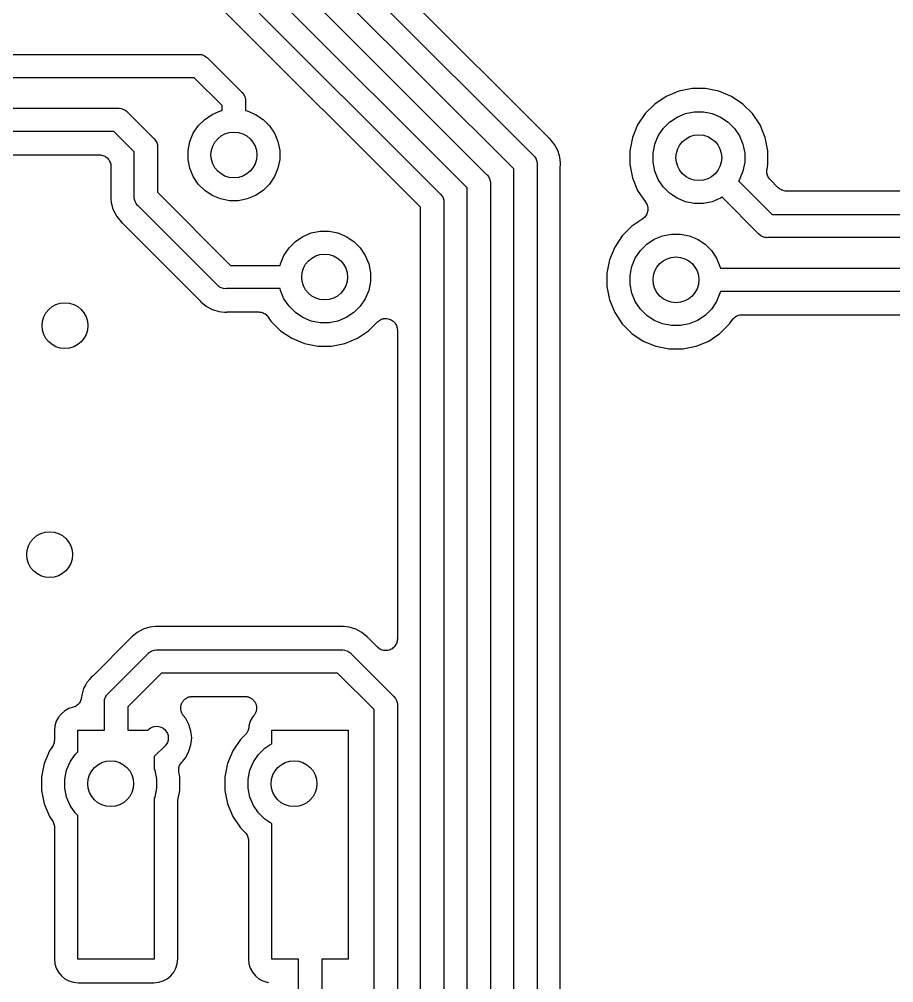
# Model space of a CAD drawing. Extents: x 0.48 to 2.43, y -7.79 to -4.85.
# Drawn here: x 1.7245 to 1.9498, y -6.0828 to -5.8344 of the extents above; entities that cross this region are included whole.
import ezdxf

# ---------------------------------------------------------------- set-up
doc = ezdxf.new("R2010")
doc.units = 0
doc.header["$MEASUREMENT"] = 0
doc.layers.add('BLACK', color=7, linetype='CONTINUOUS')

msp = doc.modelspace()

# ---------------------------------------------------------------- linework, layer by layer
at = {"layer": 'BLACK', "linetype": 'CONTINUOUS'}
for p, q in [((1.79028, -5.80282), (1.85692, -5.86945)), ((1.86085, -5.8649), (1.79858, -5.80263)), ((1.8519, -5.87292), (1.78681, -5.80783)), ((1.78531, -5.81482), (1.84492, -5.87442)), ((1.8399, -5.87789), (1.78184, -5.81983)), ((1.78034, -5.82682), (1.83292, -5.87939)), ((1.8279, -5.88286), (1.77687, -5.83183)), ((1.63504, -5.84346), (1.77067, -5.84346)), ((1.77067, -5.84346), (1.77081, -5.84344)), ((1.77081, -5.84344), (1.77096, -5.84346)), ((1.77096, -5.84346), (1.77096, -5.84346)), ((1.77096, -5.84346), (1.7714, -5.8435)), ((1.7714, -5.8435), (1.77197, -5.84367)), ((1.77197, -5.84367), (1.77249, -5.84395)), ((1.77249, -5.84395), (1.77294, -5.84433)), ((1.77294, -5.84433), (1.77304, -5.84444)), ((1.77304, -5.84444), (1.78179, -5.85319)), ((1.76957, -5.84946), (1.63394, -5.84946)), ((1.77677, -5.85666), (1.76957, -5.84946)), ((1.78179, -5.85319), (1.7819, -5.85328)), ((1.89441, -5.85295), (1.89117, -5.85429)), ((1.89785, -5.85227), (1.89441, -5.85295)), ((1.90136, -5.85227), (1.89785, -5.85227)), ((1.9048, -5.85295), (1.90136, -5.85227)), ((1.90804, -5.85429), (1.9048, -5.85295)), ((1.7819, -5.85328), (1.78228, -5.85374)), ((1.78228, -5.85374), (1.78256, -5.85426)), ((1.78256, -5.85426), (1.78272, -5.85479)), ((1.78272, -5.85479), (1.78273, -5.85483)), ((1.78273, -5.85483), (1.78279, -5.85541)), ((1.78279, -5.85541), (1.78277, -5.85556)), ((1.78277, -5.85556), (1.78277, -5.85792)), ((1.89117, -5.85429), (1.88825, -5.85624)), ((1.91096, -5.85624), (1.90804, -5.85429)), ((1.62929, -5.85733), (1.74995, -5.85733)), ((1.74995, -5.85733), (1.75009, -5.85732)), ((1.75009, -5.85732), (1.75024, -5.85733)), ((1.75024, -5.85733), (1.75024, -5.85733)), ((1.75024, -5.85733), (1.75068, -5.85737)), ((1.75068, -5.85737), (1.75125, -5.85755)), ((1.75125, -5.85755), (1.75177, -5.85782)), ((1.75177, -5.85782), (1.75223, -5.8582)), ((1.75223, -5.8582), (1.75232, -5.85831)), ((1.77418, -5.8589), (1.77633, -5.85801)), ((1.77633, -5.85801), (1.77677, -5.85792)), ((1.77677, -5.85792), (1.77677, -5.85666)), ((1.78277, -5.85792), (1.78322, -5.85801)), ((1.78322, -5.85801), (1.78537, -5.8589)), ((1.88825, -5.85624), (1.88577, -5.85872)), ((1.91344, -5.85872), (1.91096, -5.85624)), ((1.75232, -5.85831), (1.7591, -5.8651)), ((1.7706, -5.86184), (1.77224, -5.86019)), ((1.77224, -5.86019), (1.77418, -5.8589)), ((1.78537, -5.8589), (1.7873, -5.86019)), ((1.7873, -5.86019), (1.78894, -5.86184)), ((1.88577, -5.85872), (1.88382, -5.86164)), ((1.89208, -5.8609), (1.89401, -5.85961)), ((1.89401, -5.85961), (1.89616, -5.85872)), ((1.89616, -5.85872), (1.89844, -5.85827)), ((1.89844, -5.85827), (1.90077, -5.85827)), ((1.90077, -5.85827), (1.90305, -5.85872)), ((1.90305, -5.85872), (1.9052, -5.85961)), ((1.9052, -5.85961), (1.90714, -5.8609)), ((1.91539, -5.86164), (1.91344, -5.85872)), ((1.7693, -5.86377), (1.7706, -5.86184)), ((1.78894, -5.86184), (1.79024, -5.86377)), ((1.88382, -5.86164), (1.88248, -5.86488)), ((1.88914, -5.86448), (1.89043, -5.86255)), ((1.89043, -5.86255), (1.89208, -5.8609)), ((1.90714, -5.8609), (1.90878, -5.86255)), ((1.90878, -5.86255), (1.91007, -5.86448)), ((1.91673, -5.86488), (1.91539, -5.86164)), ((1.74885, -5.86333), (1.62819, -5.86333)), ((1.75409, -5.86856), (1.74885, -5.86333)), ((1.7591, -5.8651), (1.75922, -5.86519)), ((1.75922, -5.86519), (1.75959, -5.86565)), ((1.75959, -5.86565), (1.75987, -5.86617)), ((1.76841, -5.86592), (1.7693, -5.86377)), ((1.79024, -5.86377), (1.79113, -5.86592)), ((1.86094, -5.86498), (1.86085, -5.8649)), ((1.86103, -5.86507), (1.86094, -5.86498)), ((1.86106, -5.8651), (1.86103, -5.86507)), ((1.86129, -5.86528), (1.86106, -5.8651)), ((1.86242, -5.86665), (1.86129, -5.86528)), ((1.88248, -5.86488), (1.8818, -5.86832)), ((1.88825, -5.86663), (1.88914, -5.86448)), ((1.91007, -5.86448), (1.91096, -5.86663)), ((1.91742, -5.86832), (1.91673, -5.86488)), ((1.75987, -5.86617), (1.76004, -5.86673)), ((1.76004, -5.86673), (1.76009, -5.86717)), ((1.76009, -5.86717), (1.7601, -5.86732)), ((1.7601, -5.86732), (1.76009, -5.86747)), ((1.76009, -5.86747), (1.76009, -5.87901)), ((1.76796, -5.8682), (1.76841, -5.86592)), ((1.79113, -5.86592), (1.79158, -5.8682)), ((1.86325, -5.86822), (1.86242, -5.86665)), ((1.8878, -5.86892), (1.88825, -5.86663)), ((1.91096, -5.86663), (1.91142, -5.86892)), ((1.62864, -5.86933), (1.74509, -5.86933)), ((1.74509, -5.86933), (1.74511, -5.86933)), ((1.74511, -5.86933), (1.74511, -5.86933)), ((1.74511, -5.86933), (1.74511, -5.86933)), ((1.74511, -5.86933), (1.74513, -5.86933)), ((1.74513, -5.86933), (1.74541, -5.86936)), ((1.74541, -5.86936), (1.74569, -5.86939)), ((1.74569, -5.86939), (1.7457, -5.8694)), ((1.7457, -5.8694), (1.74571, -5.8694)), ((1.74571, -5.8694), (1.74598, -5.86948)), ((1.74598, -5.86948), (1.74625, -5.86957)), ((1.74625, -5.86957), (1.74626, -5.86957)), ((1.74626, -5.86957), (1.74627, -5.86957)), ((1.74627, -5.86957), (1.74651, -5.86971)), ((1.74651, -5.86971), (1.74676, -5.86984)), ((1.74676, -5.86984), (1.74677, -5.86985)), ((1.74677, -5.86985), (1.74678, -5.86986)), ((1.74678, -5.86986), (1.747, -5.87004)), ((1.747, -5.87004), (1.74721, -5.87022)), ((1.74721, -5.87022), (1.74722, -5.87023)), ((1.74722, -5.87023), (1.74723, -5.87023)), ((1.74723, -5.87023), (1.74741, -5.87045)), ((1.74741, -5.87045), (1.74758, -5.87067)), ((1.75409, -5.88011), (1.75409, -5.86856)), ((1.76796, -5.87053), (1.76796, -5.8682)), ((1.76841, -5.87281), (1.76796, -5.87053)), ((1.79158, -5.87053), (1.79113, -5.87281)), ((1.79158, -5.8682), (1.79158, -5.87053)), ((1.85692, -5.86945), (1.85703, -5.86955)), ((1.85703, -5.86955), (1.85721, -5.86976)), ((1.85721, -5.86976), (1.85741, -5.87)), ((1.85741, -5.87), (1.85765, -5.87047)), ((1.85765, -5.87047), (1.85768, -5.87052)), ((1.85768, -5.87052), (1.85786, -5.87109)), ((1.86369, -5.86964), (1.86325, -5.86822)), ((1.86377, -5.86991), (1.86369, -5.86964)), ((1.86369, -5.86964), (1.86369, -5.86964)), ((1.86391, -5.87138), (1.86377, -5.86991)), ((1.8818, -5.86832), (1.8818, -5.87183)), ((1.8878, -5.87124), (1.8878, -5.86892)), ((1.91142, -5.86892), (1.91142, -5.87124)), ((1.91742, -5.87183), (1.91742, -5.86832)), ((1.74758, -5.87067), (1.74759, -5.87068)), ((1.74759, -5.87068), (1.7476, -5.87069)), ((1.7476, -5.87069), (1.74772, -5.87094)), ((1.74772, -5.87094), (1.74786, -5.87119)), ((1.74786, -5.87119), (1.74786, -5.8712)), ((1.74786, -5.8712), (1.74787, -5.87121)), ((1.74787, -5.87121), (1.74794, -5.87147)), ((1.74794, -5.87147), (1.74803, -5.87175)), ((1.74803, -5.87175), (1.74803, -5.87176)), ((1.74803, -5.87176), (1.74803, -5.87177)), ((1.74803, -5.87177), (1.74806, -5.87205)), ((1.74806, -5.87205), (1.74809, -5.87233)), ((1.74809, -5.87233), (1.74809, -5.87967)), ((1.7693, -5.87496), (1.76841, -5.87281)), ((1.79113, -5.87281), (1.79024, -5.87496)), ((1.8519, -6.1163), (1.8519, -5.87292)), ((1.85786, -5.87109), (1.8579, -5.87152)), ((1.8579, -5.87152), (1.85791, -5.87168)), ((1.85791, -5.87168), (1.8579, -5.87183)), ((1.8579, -5.87183), (1.8579, -6.1174)), ((1.8639, -5.87223), (1.86391, -5.8721)), ((1.8639, -5.87227), (1.8639, -5.87223)), ((1.8639, -6.11695), (1.8639, -5.87227)), ((1.86394, -5.87168), (1.86391, -5.87138)), ((1.86391, -5.87138), (1.86391, -5.87138)), ((1.86391, -5.87197), (1.86394, -5.87168)), ((1.86391, -5.8721), (1.86391, -5.87197)), ((1.8818, -5.87183), (1.88248, -5.87527)), ((1.88825, -5.87352), (1.8878, -5.87124)), ((1.91142, -5.87124), (1.91096, -5.87352)), ((1.91715, -5.87331), (1.91718, -5.87304)), ((1.91718, -5.87304), (1.91742, -5.87183)), ((1.7706, -5.8769), (1.7693, -5.87496)), ((1.79024, -5.87496), (1.78894, -5.8769)), ((1.84492, -5.87442), (1.84503, -5.87452)), ((1.84503, -5.87452), (1.8454, -5.87497)), ((1.8454, -5.87497), (1.84568, -5.8755)), ((1.84568, -5.8755), (1.84586, -5.87606)), ((1.88248, -5.87527), (1.88382, -5.87852)), ((1.88914, -5.87567), (1.88825, -5.87352)), ((1.91096, -5.87352), (1.91007, -5.87567)), ((1.91712, -5.87359), (1.91715, -5.87331)), ((1.91712, -5.87361), (1.91712, -5.87359)), ((1.91712, -5.87362), (1.91712, -5.87361)), ((1.91715, -5.87389), (1.91712, -5.87362)), ((1.91717, -5.87417), (1.91715, -5.87389)), ((1.91718, -5.87419), (1.91717, -5.87417)), ((1.91718, -5.8742), (1.91718, -5.87419)), ((1.91726, -5.87447), (1.91718, -5.8742)), ((1.91733, -5.87474), (1.91726, -5.87447)), ((1.91734, -5.87475), (1.91733, -5.87474)), ((1.91735, -5.87476), (1.91734, -5.87475)), ((1.91748, -5.87501), (1.91735, -5.87476)), ((1.9176, -5.87526), (1.91748, -5.87501)), ((1.91761, -5.87527), (1.9176, -5.87526)), ((1.91762, -5.87528), (1.91761, -5.87527)), ((1.91779, -5.87549), (1.91762, -5.87528)), ((1.91797, -5.87571), (1.91779, -5.87549)), ((1.77224, -5.87854), (1.7706, -5.8769)), ((1.78894, -5.8769), (1.7873, -5.87854)), ((1.8399, -6.11133), (1.8399, -5.87789)), ((1.84586, -5.87606), (1.84589, -5.87646)), ((1.84589, -5.87646), (1.84591, -5.87665)), ((1.84591, -5.87665), (1.8459, -5.8768)), ((1.8459, -5.8768), (1.8459, -6.11242)), ((1.89043, -5.87761), (1.88914, -5.87567)), ((1.89208, -5.87925), (1.89043, -5.87761)), ((1.91007, -5.87567), (1.90982, -5.87605)), ((1.90982, -5.87605), (1.91847, -5.8847)), ((1.91799, -5.87573), (1.91797, -5.87571)), ((1.918, -5.87574), (1.91799, -5.87573)), ((1.91799, -5.87573), (1.91799, -5.87573)), ((1.91799, -5.87573), (1.91799, -5.87573)), ((1.92008, -5.87782), (1.918, -5.87574)), ((1.92029, -5.878), (1.92008, -5.87782)), ((1.9205, -5.87818), (1.92029, -5.878)), ((1.74807, -5.87996), (1.74804, -5.88026)), ((1.74804, -5.88026), (1.74807, -5.88055)), ((1.74809, -5.87971), (1.74807, -5.87983)), ((1.74807, -5.87983), (1.74807, -5.87996)), ((1.74807, -5.88055), (1.74807, -5.88055)), ((1.74807, -5.88055), (1.74818, -5.88168)), ((1.74809, -5.87967), (1.74809, -5.87971)), ((1.75407, -5.88026), (1.75409, -5.88011)), ((1.75409, -5.8804), (1.75407, -5.88026)), ((1.75413, -5.88084), (1.75409, -5.8804)), ((1.75409, -5.8804), (1.75409, -5.8804)), ((1.76009, -5.87901), (1.77892, -5.89785)), ((1.77418, -5.87983), (1.77224, -5.87854)), ((1.77633, -5.88072), (1.77418, -5.87983)), ((1.78537, -5.87983), (1.78322, -5.88072)), ((1.7873, -5.87854), (1.78537, -5.87983)), ((1.83292, -5.87939), (1.83303, -5.87949)), ((1.83303, -5.87949), (1.8334, -5.87995)), ((1.8334, -5.87995), (1.83368, -5.88047)), ((1.83368, -5.88047), (1.83385, -5.88103)), ((1.88382, -5.87852), (1.88592, -5.88165)), ((1.89401, -5.88055), (1.89208, -5.87925)), ((1.89616, -5.88144), (1.89401, -5.88055)), ((1.9052, -5.88055), (1.90305, -5.88144)), ((1.90558, -5.88029), (1.9052, -5.88055)), ((1.915, -5.88972), (1.90558, -5.88029)), ((1.92052, -5.87818), (1.9205, -5.87818)), ((1.92053, -5.87819), (1.92052, -5.87818)), ((1.92077, -5.87832), (1.92053, -5.87819)), ((1.92102, -5.87846), (1.92077, -5.87832)), ((1.92103, -5.87846), (1.92102, -5.87846)), ((1.92105, -5.87847), (1.92103, -5.87846)), ((1.92131, -5.87855), (1.92105, -5.87847)), ((1.92157, -5.87863), (1.92131, -5.87855)), ((1.92159, -5.87864), (1.92157, -5.87863)), ((1.92161, -5.87864), (1.92159, -5.87864)), ((1.92188, -5.87867), (1.92161, -5.87864)), ((1.92216, -5.8787), (1.92188, -5.87867)), ((1.92219, -5.8787), (1.92216, -5.8787)), ((1.9222, -5.8787), (1.92219, -5.8787)), ((1.92219, -5.8787), (1.92219, -5.8787)), ((1.92219, -5.8787), (1.92219, -5.8787)), ((1.98735, -5.8787), (1.9222, -5.8787)), ((1.74818, -5.88168), (1.74818, -5.88168)), ((1.74818, -5.88168), (1.74822, -5.88202)), ((1.74822, -5.88202), (1.74859, -5.88327)), ((1.7543, -5.88141), (1.75413, -5.88084)), ((1.75458, -5.88193), (1.7543, -5.88141)), ((1.75495, -5.88239), (1.75458, -5.88193)), ((1.75507, -5.88248), (1.75495, -5.88239)), ((1.77545, -5.90287), (1.75507, -5.88248)), ((1.77861, -5.88118), (1.77633, -5.88072)), ((1.78093, -5.88118), (1.77861, -5.88118)), ((1.78322, -5.88072), (1.78093, -5.88118)), ((1.8279, -6.10636), (1.8279, -5.88286)), ((1.83385, -5.88103), (1.83389, -5.88144)), ((1.83389, -5.88144), (1.83391, -5.88162)), ((1.83391, -5.88162), (1.8339, -5.88177)), ((1.8339, -5.88177), (1.8339, -6.10745)), ((1.88592, -5.88165), (1.88598, -5.88173)), ((1.88598, -5.88173), (1.88599, -5.88174)), ((1.88599, -5.88174), (1.88599, -5.88174)), ((1.88599, -5.88174), (1.88612, -5.88199)), ((1.88612, -5.88199), (1.88625, -5.88225)), ((1.88625, -5.88225), (1.88626, -5.88226)), ((1.88626, -5.88226), (1.88626, -5.88226)), ((1.88626, -5.88226), (1.88634, -5.88254)), ((1.88634, -5.88254), (1.88642, -5.88281)), ((1.88642, -5.88281), (1.88642, -5.88282)), ((1.88642, -5.88282), (1.88642, -5.88283)), ((1.88642, -5.88283), (1.88645, -5.8831)), ((1.89844, -5.88189), (1.89616, -5.88144)), ((1.90077, -5.88189), (1.89844, -5.88189)), ((1.90305, -5.88144), (1.90077, -5.88189)), ((1.74859, -5.88327), (1.74859, -5.88327)), ((1.74859, -5.88327), (1.74873, -5.88372)), ((1.74873, -5.88372), (1.74957, -5.88528)), ((1.74957, -5.88528), (1.75069, -5.88665)), ((1.88558, -5.88551), (1.88536, -5.88569)), ((1.88559, -5.88551), (1.88558, -5.88551)), ((1.88578, -5.88528), (1.88559, -5.8855)), ((1.88559, -5.8855), (1.88559, -5.88551)), ((1.88596, -5.88506), (1.88578, -5.88528)), ((1.88597, -5.88505), (1.88596, -5.88506)), ((1.88596, -5.88506), (1.88596, -5.88506)), ((1.8861, -5.8848), (1.88597, -5.88505)), ((1.88624, -5.88455), (1.8861, -5.8848)), ((1.88633, -5.88426), (1.88624, -5.88453)), ((1.88624, -5.88453), (1.88624, -5.88454)), ((1.88624, -5.88454), (1.88624, -5.88455)), ((1.88641, -5.88399), (1.88633, -5.88426)), ((1.88644, -5.88369), (1.88641, -5.88397)), ((1.88641, -5.88397), (1.88641, -5.88398)), ((1.88641, -5.88398), (1.88641, -5.88399)), ((1.88647, -5.88341), (1.88644, -5.88369)), ((1.88645, -5.8831), (1.88647, -5.88339)), ((1.88647, -5.88339), (1.88647, -5.8834)), ((1.88647, -5.8834), (1.88647, -5.88341)), ((1.91847, -5.8847), (1.98779, -5.8847)), ((1.75069, -5.88665), (1.75092, -5.88684)), ((1.75092, -5.88684), (1.75095, -5.88687)), ((1.75095, -5.88687), (1.75104, -5.88696)), ((1.75104, -5.88696), (1.75114, -5.88704)), ((1.75114, -5.88704), (1.7709, -5.9068)), ((1.88235, -5.88774), (1.87987, -5.89022)), ((1.88514, -5.88587), (1.88235, -5.88774)), ((1.88536, -5.88569), (1.88514, -5.88587)), ((1.79562, -5.89168), (1.79756, -5.89038)), ((1.79756, -5.89038), (1.7997, -5.88949)), ((1.7997, -5.88949), (1.80199, -5.88904)), ((1.80199, -5.88904), (1.80431, -5.88904)), ((1.80431, -5.88904), (1.80659, -5.88949)), ((1.80659, -5.88949), (1.80874, -5.89038)), ((1.80874, -5.89038), (1.81068, -5.89168)), ((1.87987, -5.89022), (1.87792, -5.89314)), ((1.88811, -5.89111), (1.89026, -5.89022)), ((1.89026, -5.89022), (1.89254, -5.88976)), ((1.89254, -5.88976), (1.89486, -5.88976)), ((1.89486, -5.88976), (1.89715, -5.89022)), ((1.89715, -5.89022), (1.8993, -5.89111)), ((1.9151, -5.88983), (1.915, -5.88972)), ((1.91555, -5.89021), (1.9151, -5.88983)), ((1.91607, -5.89049), (1.91555, -5.89021)), ((1.91664, -5.89066), (1.91607, -5.89049)), ((1.79398, -5.89332), (1.79562, -5.89168)), ((1.81068, -5.89168), (1.81232, -5.89332)), ((1.88453, -5.89405), (1.88617, -5.8924)), ((1.88617, -5.8924), (1.88811, -5.89111)), ((1.8993, -5.89111), (1.90123, -5.8924)), ((1.90123, -5.8924), (1.90288, -5.89405)), ((1.91708, -5.8907), (1.91664, -5.89066)), ((1.91723, -5.89071), (1.91708, -5.8907)), ((1.91708, -5.8907), (1.91708, -5.8907)), ((1.91737, -5.8907), (1.91723, -5.89071)), ((1.98669, -5.8907), (1.91737, -5.8907)), ((1.79179, -5.89741), (1.79268, -5.89526)), ((1.79268, -5.89526), (1.79398, -5.89332)), ((1.81232, -5.89332), (1.81362, -5.89526)), ((1.81362, -5.89526), (1.81451, -5.89741)), ((1.87792, -5.89314), (1.87657, -5.89638)), ((1.88323, -5.89598), (1.88453, -5.89405)), ((1.90288, -5.89405), (1.90417, -5.89598)), ((1.77892, -5.89785), (1.7917, -5.89785)), ((1.7917, -5.89785), (1.79179, -5.89741)), ((1.81451, -5.89741), (1.81496, -5.89969)), ((1.87657, -5.89638), (1.87589, -5.89982)), ((1.88234, -5.89813), (1.88323, -5.89598)), ((1.90417, -5.89598), (1.90506, -5.89813)), ((1.81496, -5.89969), (1.81496, -5.90201)), ((1.87589, -5.89982), (1.87589, -5.90333)), ((1.88189, -5.90041), (1.88234, -5.89813)), ((1.88189, -5.90274), (1.88189, -5.90041)), ((1.90506, -5.89813), (1.90515, -5.89857)), ((1.90515, -5.89857), (1.98204, -5.89857)), ((1.77555, -5.90298), (1.77545, -5.90287)), ((1.81496, -5.90201), (1.81451, -5.9043)), ((1.88234, -5.90502), (1.88189, -5.90274)), ((1.77601, -5.90336), (1.77555, -5.90298)), ((1.77653, -5.90364), (1.77601, -5.90336)), ((1.77709, -5.90381), (1.77653, -5.90364)), ((1.77768, -5.90387), (1.77709, -5.90381)), ((1.77783, -5.90385), (1.77768, -5.90387)), ((1.7917, -5.90385), (1.77783, -5.90385)), ((1.79179, -5.9043), (1.7917, -5.90385)), ((1.79268, -5.90645), (1.79179, -5.9043)), ((1.81451, -5.9043), (1.81362, -5.90645)), ((1.87589, -5.90333), (1.87657, -5.90677)), ((1.88323, -5.90717), (1.88234, -5.90502)), ((1.90506, -5.90502), (1.90417, -5.90717)), ((1.90515, -5.90457), (1.90506, -5.90502)), ((1.98095, -5.90457), (1.90515, -5.90457)), ((1.7709, -5.9068), (1.77093, -5.90683)), ((1.77093, -5.90683), (1.77101, -5.90693)), ((1.77101, -5.90693), (1.7711, -5.90702)), ((1.7711, -5.90702), (1.77129, -5.90725)), ((1.77129, -5.90725), (1.77266, -5.90837)), ((1.79398, -5.90838), (1.79268, -5.90645)), ((1.81362, -5.90645), (1.81232, -5.90838)), ((1.87657, -5.90677), (1.87792, -5.91001)), ((1.88453, -5.9091), (1.88323, -5.90717)), ((1.90417, -5.90717), (1.90288, -5.9091)), ((1.77266, -5.90837), (1.7742, -5.90919)), ((1.7742, -5.90919), (1.77422, -5.90921)), ((1.77422, -5.90921), (1.77592, -5.90972)), ((1.77592, -5.90972), (1.77739, -5.90987)), ((1.77739, -5.90987), (1.77739, -5.90987)), ((1.77739, -5.90987), (1.77768, -5.90989)), ((1.77768, -5.90989), (1.77798, -5.90987)), ((1.77798, -5.90987), (1.77802, -5.90986)), ((1.77802, -5.90986), (1.77814, -5.90986)), ((1.77814, -5.90986), (1.77827, -5.90985)), ((1.77827, -5.90985), (1.78614, -5.90985)), ((1.78614, -5.90985), (1.78615, -5.90985)), ((1.78615, -5.90985), (1.78615, -5.90985)), ((1.78615, -5.90985), (1.78615, -5.90985)), ((1.78615, -5.90985), (1.78618, -5.90985)), ((1.78618, -5.90985), (1.78646, -5.90988)), ((1.78646, -5.90988), (1.78673, -5.90991)), ((1.78673, -5.90991), (1.78675, -5.90991)), ((1.78675, -5.90991), (1.78676, -5.90992)), ((1.78676, -5.90992), (1.78703, -5.91)), ((1.78703, -5.91), (1.78729, -5.91008)), ((1.78729, -5.91008), (1.78731, -5.91009)), ((1.78731, -5.91009), (1.78732, -5.91009)), ((1.78732, -5.91009), (1.78756, -5.91023)), ((1.78756, -5.91023), (1.78781, -5.91036)), ((1.78781, -5.91036), (1.78782, -5.91037)), ((1.78782, -5.91037), (1.78783, -5.91038)), ((1.78783, -5.91038), (1.78805, -5.91055)), ((1.79562, -5.91002), (1.79398, -5.90838)), ((1.79756, -5.91132), (1.79562, -5.91002)), ((1.81068, -5.91002), (1.80874, -5.91132)), ((1.81232, -5.90838), (1.81068, -5.91002)), ((1.87792, -5.91001), (1.87987, -5.91293)), ((1.88617, -5.91075), (1.88453, -5.9091)), ((1.90288, -5.9091), (1.90123, -5.91075)), ((1.78805, -5.91055), (1.78826, -5.91073)), ((1.78826, -5.91073), (1.78827, -5.91074)), ((1.78827, -5.91074), (1.78828, -5.91075)), ((1.78828, -5.91075), (1.78846, -5.91097)), ((1.78846, -5.91097), (1.78863, -5.91118)), ((1.78863, -5.91118), (1.78931, -5.9122)), ((1.78931, -5.9122), (1.7918, -5.91469)), ((1.7997, -5.91221), (1.79756, -5.91132)), ((1.80199, -5.91266), (1.7997, -5.91221)), ((1.80431, -5.91266), (1.80199, -5.91266)), ((1.80659, -5.91221), (1.80431, -5.91266)), ((1.80874, -5.91132), (1.80659, -5.91221)), ((1.8145, -5.91469), (1.81678, -5.91241)), ((1.81678, -5.91241), (1.8168, -5.91239)), ((1.8168, -5.91239), (1.81681, -5.91238)), ((1.8168, -5.91239), (1.8168, -5.91239)), ((1.8168, -5.91239), (1.8168, -5.91239)), ((1.81681, -5.91238), (1.81704, -5.9122)), ((1.81704, -5.9122), (1.81726, -5.91202)), ((1.81726, -5.91202), (1.81753, -5.91188)), ((1.81726, -5.91202), (1.81726, -5.91202)), ((1.81726, -5.91202), (1.81726, -5.91202)), ((1.81753, -5.91188), (1.81777, -5.91175)), ((1.81777, -5.91175), (1.81778, -5.91175)), ((1.81778, -5.91175), (1.81806, -5.91167)), ((1.81778, -5.91175), (1.81778, -5.91175)), ((1.81806, -5.91167), (1.81834, -5.91159)), ((1.81834, -5.91159), (1.81835, -5.91158)), ((1.81834, -5.91159), (1.81834, -5.91159)), ((1.81835, -5.91158), (1.81863, -5.91156)), ((1.81863, -5.91156), (1.81892, -5.91153)), ((1.81892, -5.91153), (1.81892, -5.91153)), ((1.81892, -5.91153), (1.81893, -5.91153)), ((1.81893, -5.91153), (1.81921, -5.91156)), ((1.81921, -5.91156), (1.8195, -5.91159)), ((1.8195, -5.91159), (1.81951, -5.9116)), ((1.81951, -5.9116), (1.81951, -5.9116)), ((1.81951, -5.9116), (1.81978, -5.91168)), ((1.81978, -5.91168), (1.82006, -5.91177)), ((1.82006, -5.91177), (1.82007, -5.91177)), ((1.82007, -5.91177), (1.82007, -5.91177)), ((1.82007, -5.91177), (1.82032, -5.91191)), ((1.82032, -5.91191), (1.82058, -5.91205)), ((1.82058, -5.91205), (1.82058, -5.91205)), ((1.82058, -5.91205), (1.82058, -5.91205)), ((1.82058, -5.91205), (1.8208, -5.91224)), ((1.8208, -5.91224), (1.82103, -5.91242)), ((1.82103, -5.91242), (1.82103, -5.91242)), ((1.82103, -5.91242), (1.82103, -5.91243)), ((1.82103, -5.91243), (1.82121, -5.91265)), ((1.82121, -5.91265), (1.8214, -5.91287)), ((1.8214, -5.91287), (1.8214, -5.91288)), ((1.88811, -5.91204), (1.88617, -5.91075)), ((1.89026, -5.91293), (1.88811, -5.91204)), ((1.8993, -5.91204), (1.89715, -5.91293)), ((1.90123, -5.91075), (1.8993, -5.91204)), ((1.90754, -5.91293), (1.90822, -5.91191)), ((1.90822, -5.91191), (1.90822, -5.9119)), ((1.90822, -5.9119), (1.90822, -5.9119)), ((1.90822, -5.9119), (1.90823, -5.9119)), ((1.90823, -5.9119), (1.90824, -5.91187)), ((1.90824, -5.91187), (1.90842, -5.91166)), ((1.90842, -5.91166), (1.9086, -5.91145)), ((1.9086, -5.91145), (1.90861, -5.91144)), ((1.90861, -5.91144), (1.90862, -5.91143)), ((1.90862, -5.91143), (1.90884, -5.91125)), ((1.90884, -5.91125), (1.90905, -5.91108)), ((1.90905, -5.91108), (1.90906, -5.91107)), ((1.90906, -5.91107), (1.90908, -5.91106)), ((1.90908, -5.91106), (1.90932, -5.91093)), ((1.90932, -5.91093), (1.90957, -5.9108)), ((1.90957, -5.9108), (1.90958, -5.9108)), ((1.90958, -5.9108), (1.9096, -5.91079)), ((1.9096, -5.91079), (1.90986, -5.91071)), ((1.90986, -5.91071), (1.91013, -5.91063)), ((1.91013, -5.91063), (1.91014, -5.91063)), ((1.91014, -5.91063), (1.91016, -5.91063)), ((1.91016, -5.91063), (1.91043, -5.9106)), ((1.91043, -5.9106), (1.91071, -5.91057)), ((1.91071, -5.91057), (1.97722, -5.91057)), ((1.7918, -5.91469), (1.79471, -5.91663)), ((1.81159, -5.91663), (1.8145, -5.91469)), ((1.8214, -5.91288), (1.8214, -5.91288)), ((1.8214, -5.91288), (1.82153, -5.91313)), ((1.82153, -5.91313), (1.82167, -5.91339)), ((1.82167, -5.91339), (1.82167, -5.9134)), ((1.82167, -5.9134), (1.82168, -5.9134)), ((1.82168, -5.9134), (1.82176, -5.91367)), ((1.82176, -5.91367), (1.82184, -5.91395)), ((1.82184, -5.91395), (1.82184, -5.91396)), ((1.82184, -5.91396), (1.82184, -5.91396)), ((1.82184, -5.91396), (1.82187, -5.91424)), ((1.82187, -5.91424), (1.8219, -5.91453)), ((1.8219, -5.91453), (1.8219, -5.99419)), ((1.87987, -5.91293), (1.88235, -5.91541)), ((1.89254, -5.91339), (1.89026, -5.91293)), ((1.89486, -5.91339), (1.89254, -5.91339)), ((1.89715, -5.91293), (1.89486, -5.91339)), ((1.90505, -5.91541), (1.90754, -5.91293)), ((1.79471, -5.91663), (1.79795, -5.91798)), ((1.80834, -5.91798), (1.81159, -5.91663)), ((1.88235, -5.91541), (1.88526, -5.91736)), ((1.88526, -5.91736), (1.88851, -5.9187)), ((1.8989, -5.9187), (1.90214, -5.91736)), ((1.90214, -5.91736), (1.90505, -5.91541)), ((1.79795, -5.91798), (1.8014, -5.91866)), ((1.8014, -5.91866), (1.8049, -5.91866)), ((1.8049, -5.91866), (1.80834, -5.91798)), ((1.88851, -5.9187), (1.89195, -5.91939)), ((1.89195, -5.91939), (1.89546, -5.91939)), ((1.89546, -5.91939), (1.8989, -5.9187)), ((1.75638, -5.99164), (1.75482, -5.99248)), ((1.75808, -5.99113), (1.75638, -5.99164)), ((1.75954, -5.99099), (1.75808, -5.99113)), ((1.75955, -5.99099), (1.75954, -5.99099)), ((1.75984, -5.99096), (1.75955, -5.99099)), ((1.76014, -5.99099), (1.75984, -5.99096)), ((1.76026, -5.99099), (1.76014, -5.99099)), ((1.76039, -5.991), (1.76026, -5.99099)), ((1.76043, -5.991), (1.76039, -5.991)), ((1.80715, -5.991), (1.76043, -5.991)), ((1.80727, -5.99099), (1.80715, -5.991)), ((1.8074, -5.99099), (1.80727, -5.99099)), ((1.80744, -5.99099), (1.8074, -5.99099)), ((1.80774, -5.99096), (1.80744, -5.99099)), ((1.80803, -5.99099), (1.80774, -5.99096)), ((1.8095, -5.99113), (1.80803, -5.99099)), ((1.80803, -5.99099), (1.80803, -5.99099)), ((1.8112, -5.99164), (1.8095, -5.99113)), ((1.81276, -5.99248), (1.8112, -5.99164)), ((1.75306, -5.99405), (1.74346, -6.00365)), ((1.75314, -5.99395), (1.75306, -5.99405)), ((1.75323, -5.99387), (1.75314, -5.99395)), ((1.75326, -5.99383), (1.75323, -5.99387)), ((1.75345, -5.99361), (1.75326, -5.99383)), ((1.75482, -5.99248), (1.75345, -5.99361)), ((1.81413, -5.99361), (1.81276, -5.99248)), ((1.81432, -5.99383), (1.81413, -5.99361)), ((1.81441, -5.99392), (1.81432, -5.99383)), ((1.81449, -5.99402), (1.81441, -5.99392)), ((1.81452, -5.99405), (1.81449, -5.99402)), ((1.81678, -5.99631), (1.81452, -5.99405)), ((1.82183, -5.99482), (1.82174, -5.9951)), ((1.82186, -5.99453), (1.82183, -5.99481)), ((1.82183, -5.99481), (1.82183, -5.99481)), ((1.82183, -5.99481), (1.82183, -5.99482)), ((1.8219, -5.99423), (1.82186, -5.99453)), ((1.8219, -5.99419), (1.8219, -5.99422)), ((1.8219, -5.99422), (1.8219, -5.99422)), ((1.8219, -5.99422), (1.8219, -5.99422)), ((1.8219, -5.99422), (1.8219, -5.99423)), ((1.75817, -5.99749), (1.75869, -5.99721)), ((1.75869, -5.99721), (1.75925, -5.99704)), ((1.75925, -5.99704), (1.7597, -5.997)), ((1.7597, -5.997), (1.75984, -5.99699)), ((1.75984, -5.99699), (1.75999, -5.997)), ((1.75999, -5.997), (1.80759, -5.997)), ((1.80759, -5.997), (1.80774, -5.99699)), ((1.80774, -5.99699), (1.80788, -5.997)), ((1.80788, -5.997), (1.80788, -5.997)), ((1.80788, -5.997), (1.80832, -5.99704)), ((1.80832, -5.99704), (1.80889, -5.99721)), ((1.80889, -5.99721), (1.80941, -5.99749)), ((1.817, -5.9965), (1.81678, -5.99631)), ((1.81722, -5.99668), (1.817, -5.9965)), ((1.81723, -5.99668), (1.81722, -5.99668)), ((1.81723, -5.99669), (1.81723, -5.99668)), ((1.81748, -5.99682), (1.81723, -5.99669)), ((1.81774, -5.99696), (1.81748, -5.99682)), ((1.81775, -5.99696), (1.81774, -5.99696)), ((1.81774, -5.99696), (1.81774, -5.99696)), ((1.81802, -5.99705), (1.81775, -5.99696)), ((1.81829, -5.99713), (1.81802, -5.99705)), ((1.8183, -5.99713), (1.81829, -5.99713)), ((1.81831, -5.99713), (1.8183, -5.99713)), ((1.81859, -5.99716), (1.81831, -5.99713)), ((1.81888, -5.99719), (1.81859, -5.99716)), ((1.81889, -5.99719), (1.81888, -5.99719)), ((1.81888, -5.99719), (1.81888, -5.99719)), ((1.81917, -5.99716), (1.81889, -5.99719)), ((1.81946, -5.99714), (1.81917, -5.99716)), ((1.81947, -5.99714), (1.81946, -5.99714)), ((1.81975, -5.99705), (1.81947, -5.99714)), ((1.81947, -5.99714), (1.81947, -5.99714)), ((1.82002, -5.99697), (1.81975, -5.99705)), ((1.82003, -5.99697), (1.82002, -5.99697)), ((1.82029, -5.99683), (1.82003, -5.99697)), ((1.82003, -5.99697), (1.82003, -5.99697)), ((1.82054, -5.9967), (1.82029, -5.99683)), ((1.82055, -5.9967), (1.82054, -5.9967)), ((1.82054, -5.9967), (1.82054, -5.9967)), ((1.82077, -5.99651), (1.82055, -5.9967)), ((1.821, -5.99634), (1.82077, -5.99651)), ((1.82119, -5.99611), (1.821, -5.99633)), ((1.821, -5.99633), (1.821, -5.99633)), ((1.821, -5.99633), (1.821, -5.99634)), ((1.82137, -5.99589), (1.82119, -5.99611)), ((1.82138, -5.99588), (1.82137, -5.99589)), ((1.82151, -5.99563), (1.82138, -5.99588)), ((1.82138, -5.99588), (1.82138, -5.99588)), ((1.82166, -5.99537), (1.82151, -5.99563)), ((1.82174, -5.9951), (1.82166, -5.99536)), ((1.82166, -5.99536), (1.82166, -5.99537)), ((1.82166, -5.99537), (1.82166, -5.99537)), ((1.74739, -6.00821), (1.75762, -5.99798)), ((1.75762, -5.99798), (1.75771, -5.99787)), ((1.75771, -5.99787), (1.75817, -5.99749)), ((1.80941, -5.99749), (1.80987, -5.99787)), ((1.80987, -5.99787), (1.80996, -5.99798)), ((1.80996, -5.99798), (1.82091, -6.00894)), ((1.7426, -6.00454), (1.74189, -6.00541)), ((1.74283, -6.00427), (1.7426, -6.00454)), ((1.7426, -6.00454), (1.7426, -6.00454)), ((1.74301, -6.00404), (1.74283, -6.00427)), ((1.74324, -6.00385), (1.74301, -6.00404)), ((1.74333, -6.00376), (1.74324, -6.00385)), ((1.74343, -6.00368), (1.74333, -6.00376)), ((1.74346, -6.00365), (1.74343, -6.00368)), ((1.76109, -6.003), (1.75241, -6.01168)), ((1.80649, -6.003), (1.76109, -6.003)), ((1.8159, -6.0124), (1.80649, -6.003)), ((1.74105, -6.00697), (1.74054, -6.00867)), ((1.74164, -6.00588), (1.74105, -6.00697)), ((1.74189, -6.00541), (1.74164, -6.00588)), ((1.74042, -6.00955), (1.74037, -6.00982)), ((1.74048, -6.00927), (1.74042, -6.00955)), ((1.74054, -6.00867), (1.74048, -6.00923)), ((1.74048, -6.00923), (1.74048, -6.00925)), ((1.74048, -6.00925), (1.74048, -6.00925)), ((1.74048, -6.00925), (1.74048, -6.00925)), ((1.74048, -6.00925), (1.74048, -6.00927)), ((1.74646, -6.00982), (1.74662, -6.00928)), ((1.74662, -6.00928), (1.74669, -6.00916)), ((1.74669, -6.00916), (1.7469, -6.00876)), ((1.7469, -6.00876), (1.74703, -6.0086)), ((1.74703, -6.0086), (1.74728, -6.0083)), ((1.74728, -6.0083), (1.74739, -6.00821)), ((1.76706, -6.00977), (1.76717, -6.00967)), ((1.76717, -6.00967), (1.76729, -6.00959)), ((1.76729, -6.00959), (1.7674, -6.0095)), ((1.7674, -6.0095), (1.76753, -6.00943)), ((1.76753, -6.00943), (1.76766, -6.00935)), ((1.76766, -6.00935), (1.76779, -6.00929)), ((1.76779, -6.00929), (1.76792, -6.00923)), ((1.76792, -6.00923), (1.76806, -6.00918)), ((1.76806, -6.00918), (1.7682, -6.00912)), ((1.7682, -6.00912), (1.76834, -6.0091)), ((1.76834, -6.0091), (1.76848, -6.00906)), ((1.76848, -6.00906), (1.76863, -6.00904)), ((1.76863, -6.00904), (1.76878, -6.00901)), ((1.76878, -6.00901), (1.76892, -6.00901)), ((1.76892, -6.00901), (1.76906, -6.009)), ((1.76906, -6.009), (1.78262, -6.009)), ((1.78262, -6.009), (1.78266, -6.009)), ((1.78266, -6.009), (1.7828, -6.00902)), ((1.7828, -6.00902), (1.78294, -6.00902)), ((1.78294, -6.00902), (1.78309, -6.00905)), ((1.78309, -6.00905), (1.78324, -6.00907)), ((1.78324, -6.00907), (1.78337, -6.00911)), ((1.78337, -6.00911), (1.78351, -6.00914)), ((1.78351, -6.00914), (1.78365, -6.0092)), ((1.78365, -6.0092), (1.7838, -6.00924)), ((1.7838, -6.00924), (1.78392, -6.00931)), ((1.78392, -6.00931), (1.78405, -6.00937)), ((1.78405, -6.00937), (1.78418, -6.00945)), ((1.78418, -6.00945), (1.78431, -6.00952)), ((1.78431, -6.00952), (1.78442, -6.00962)), ((1.78442, -6.00962), (1.78453, -6.00969)), ((1.78453, -6.00969), (1.78464, -6.0098)), ((1.82091, -6.00894), (1.82103, -6.00903)), ((1.82103, -6.00903), (1.8214, -6.00949)), ((1.8214, -6.00949), (1.82168, -6.01001)), ((1.73726, -6.01215), (1.73622, -6.0127)), ((1.73837, -6.01181), (1.73726, -6.01215)), ((1.73863, -6.0117), (1.73837, -6.01181)), ((1.73889, -6.0116), (1.73863, -6.0117)), ((1.7389, -6.01159), (1.73889, -6.0116)), ((1.73891, -6.01159), (1.7389, -6.01159)), ((1.73914, -6.01143), (1.73891, -6.01159)), ((1.73938, -6.01128), (1.73914, -6.01143)), ((1.73939, -6.01127), (1.73938, -6.01128)), ((1.7394, -6.01126), (1.73939, -6.01127)), ((1.7396, -6.01106), (1.7394, -6.01126)), ((1.7398, -6.01087), (1.7396, -6.01106)), ((1.73981, -6.01085), (1.7398, -6.01086)), ((1.7398, -6.01086), (1.7398, -6.01087)), ((1.73997, -6.01062), (1.73981, -6.01085)), ((1.74013, -6.01039), (1.73997, -6.01062)), ((1.74014, -6.01036), (1.74013, -6.01037)), ((1.74013, -6.01037), (1.74013, -6.01039)), ((1.74025, -6.01011), (1.74014, -6.01036)), ((1.74036, -6.00985), (1.74025, -6.01011)), ((1.74037, -6.00982), (1.74036, -6.00983)), ((1.74036, -6.00983), (1.74036, -6.00985)), ((1.74639, -6.01043), (1.74645, -6.00984)), ((1.74641, -6.01058), (1.74639, -6.01043)), ((1.74641, -6.01772), (1.74641, -6.01058)), ((1.74645, -6.00984), (1.74646, -6.00982)), ((1.75241, -6.01168), (1.75241, -6.01772)), ((1.76606, -6.01198), (1.76608, -6.01183)), ((1.76607, -6.01212), (1.76606, -6.01198)), ((1.76607, -6.01226), (1.76607, -6.01212)), ((1.76608, -6.01167), (1.76611, -6.01154)), ((1.76608, -6.01183), (1.76608, -6.01167)), ((1.76611, -6.01154), (1.76612, -6.0114)), ((1.76612, -6.0114), (1.76617, -6.01125)), ((1.76617, -6.01125), (1.7662, -6.0111)), ((1.7662, -6.0111), (1.76625, -6.01097)), ((1.76625, -6.01097), (1.76629, -6.01084)), ((1.76629, -6.01084), (1.76637, -6.0107)), ((1.76637, -6.0107), (1.76643, -6.01056)), ((1.76643, -6.01056), (1.7665, -6.01045)), ((1.7665, -6.01045), (1.76657, -6.01032)), ((1.76657, -6.01032), (1.76667, -6.0102)), ((1.76667, -6.0102), (1.76676, -6.01008)), ((1.76676, -6.01008), (1.76686, -6.00998)), ((1.76686, -6.00998), (1.76695, -6.00987)), ((1.76695, -6.00987), (1.76706, -6.00977)), ((1.78464, -6.0098), (1.78476, -6.0099)), ((1.78476, -6.0099), (1.78485, -6.01001)), ((1.78485, -6.01001), (1.78495, -6.01011)), ((1.78495, -6.01011), (1.78503, -6.01024)), ((1.78503, -6.01024), (1.78513, -6.01036)), ((1.78513, -6.01036), (1.78519, -6.01048)), ((1.78519, -6.01048), (1.78527, -6.0106)), ((1.78527, -6.0106), (1.78533, -6.01074)), ((1.78533, -6.01074), (1.7854, -6.01088)), ((1.7854, -6.01088), (1.78544, -6.01101)), ((1.78544, -6.01101), (1.78549, -6.01114)), ((1.78549, -6.01114), (1.78552, -6.01129)), ((1.78552, -6.01129), (1.78556, -6.01144)), ((1.78556, -6.01144), (1.78558, -6.01158)), ((1.78558, -6.01158), (1.7856, -6.01172)), ((1.7856, -6.01172), (1.7856, -6.01187)), ((1.7856, -6.01187), (1.78562, -6.01202)), ((1.78562, -6.01202), (1.7856, -6.01216)), ((1.7856, -6.01216), (1.7856, -6.0123)), ((1.82168, -6.01001), (1.82185, -6.01057)), ((1.82185, -6.01057), (1.8219, -6.011)), ((1.8219, -6.011), (1.82191, -6.01116)), ((1.82191, -6.01116), (1.8219, -6.01131)), ((1.8219, -6.01131), (1.8219, -6.10248)), ((1.73455, -6.01437), (1.734, -6.01541)), ((1.7353, -6.01345), (1.73455, -6.01437)), ((1.73622, -6.0127), (1.7353, -6.01345)), ((1.7661, -6.01241), (1.76607, -6.01226)), ((1.76611, -6.01256), (1.7661, -6.01241)), ((1.76615, -6.0127), (1.76611, -6.01256)), ((1.76618, -6.01284), (1.76615, -6.0127)), ((1.76623, -6.01298), (1.76618, -6.01284)), ((1.76628, -6.01312), (1.76623, -6.01298)), ((1.76634, -6.01325), (1.76628, -6.01312)), ((1.7664, -6.01338), (1.76634, -6.01325)), ((1.76648, -6.01351), (1.7664, -6.01338)), ((1.76655, -6.01364), (1.76648, -6.01351)), ((1.76664, -6.01375), (1.76655, -6.01364)), ((1.76671, -6.01387), (1.76664, -6.01375)), ((1.76674, -6.0139), (1.76671, -6.01387)), ((1.76736, -6.01466), (1.76674, -6.0139)), ((1.7682, -6.01622), (1.76736, -6.01466)), ((1.78455, -6.01437), (1.784, -6.01541)), ((1.78493, -6.0139), (1.78455, -6.01437)), ((1.78501, -6.01379), (1.78493, -6.0139)), ((1.7851, -6.01368), (1.78501, -6.01379)), ((1.78518, -6.01354), (1.7851, -6.01368)), ((1.78526, -6.01342), (1.78518, -6.01354)), ((1.78531, -6.01329), (1.78526, -6.01342)), ((1.78538, -6.01316), (1.78531, -6.01329)), ((1.78543, -6.01302), (1.78538, -6.01316)), ((1.78548, -6.01288), (1.78543, -6.01302)), ((1.78551, -6.01274), (1.78548, -6.01288)), ((1.78555, -6.0126), (1.78551, -6.01274)), ((1.78557, -6.01245), (1.78555, -6.0126)), ((1.7856, -6.0123), (1.78557, -6.01245)), ((1.8159, -6.10139), (1.8159, -6.0124)), ((1.73365, -6.01654), (1.73352, -6.01786)), ((1.734, -6.01541), (1.73365, -6.01654)), ((1.75783, -6.01746), (1.75817, -6.01718)), ((1.75817, -6.01718), (1.75869, -6.0169)), ((1.75869, -6.0169), (1.75925, -6.01673)), ((1.75925, -6.01673), (1.75984, -6.01667)), ((1.75984, -6.01667), (1.76043, -6.01673)), ((1.76043, -6.01673), (1.761, -6.0169)), ((1.761, -6.0169), (1.76152, -6.01718)), ((1.76152, -6.01718), (1.76197, -6.01755)), ((1.76871, -6.01792), (1.7682, -6.01622)), ((1.78358, -6.01718), (1.78356, -6.01731)), ((1.7836, -6.01705), (1.78358, -6.01718)), ((1.78361, -6.01701), (1.7836, -6.01705)), ((1.78365, -6.01654), (1.78361, -6.01701)), ((1.784, -6.01541), (1.78365, -6.01654)), ((1.73352, -6.01786), (1.73352, -6.02024)), ((1.73957, -6.02326), (1.73957, -6.01772)), ((1.73957, -6.01772), (1.74641, -6.01772)), ((1.75241, -6.01772), (1.75757, -6.01772)), ((1.75757, -6.01772), (1.75783, -6.01746)), ((1.76197, -6.01755), (1.76235, -6.01801)), ((1.76235, -6.01801), (1.76263, -6.01853)), ((1.76263, -6.01853), (1.7628, -6.0191)), ((1.7628, -6.0191), (1.76286, -6.01969)), ((1.76286, -6.01969), (1.7628, -6.02027)), ((1.76889, -6.01969), (1.76871, -6.01792)), ((1.76871, -6.02145), (1.76889, -6.01969)), ((1.78274, -6.01884), (1.78144, -6.02014)), ((1.78283, -6.01874), (1.78274, -6.01884)), ((1.78292, -6.01865), (1.78283, -6.01874)), ((1.78301, -6.01851), (1.78292, -6.01865)), ((1.78311, -6.01839), (1.78301, -6.01851)), ((1.78318, -6.01827), (1.78311, -6.01839)), ((1.78325, -6.01817), (1.78318, -6.01827)), ((1.78331, -6.01802), (1.78325, -6.01817)), ((1.78339, -6.01787), (1.78331, -6.01802)), ((1.78343, -6.01775), (1.78339, -6.01787)), ((1.78348, -6.01763), (1.78343, -6.01775)), ((1.78351, -6.01747), (1.78348, -6.01763)), ((1.78356, -6.01731), (1.78351, -6.01747)), ((1.78957, -6.02111), (1.78957, -6.01772)), ((1.78957, -6.01772), (1.80925, -6.01772)), ((1.80925, -6.01772), (1.80925, -6.07677)), ((1.73302, -6.02191), (1.73225, -6.02306)), ((1.73315, -6.02166), (1.73302, -6.02191)), ((1.73328, -6.02142), (1.73315, -6.02166)), ((1.73329, -6.02141), (1.73328, -6.02142)), ((1.73337, -6.02112), (1.73329, -6.02139)), ((1.73329, -6.02139), (1.73329, -6.02141)), ((1.73346, -6.02086), (1.73337, -6.02112)), ((1.73349, -6.02056), (1.73346, -6.02083)), ((1.73346, -6.02083), (1.73346, -6.02085)), ((1.73346, -6.02085), (1.73346, -6.02086)), ((1.73352, -6.02028), (1.73349, -6.02056)), ((1.73352, -6.02024), (1.73352, -6.02025)), ((1.73352, -6.02025), (1.73352, -6.02025)), ((1.73352, -6.02025), (1.73352, -6.02025)), ((1.73352, -6.02025), (1.73352, -6.02028)), ((1.76207, -6.0217), (1.75925, -6.02452)), ((1.76235, -6.02136), (1.76207, -6.0217)), ((1.76263, -6.02084), (1.76235, -6.02136)), ((1.7628, -6.02027), (1.76263, -6.02084)), ((1.7682, -6.02315), (1.76871, -6.02145)), ((1.78144, -6.02014), (1.77949, -6.02306)), ((1.78775, -6.02232), (1.78957, -6.02111)), ((1.73225, -6.02306), (1.7309, -6.0263)), ((1.73756, -6.0259), (1.73886, -6.02397)), ((1.73886, -6.02397), (1.73957, -6.02326)), ((1.75925, -6.02452), (1.75925, -6.02772)), ((1.76736, -6.02471), (1.7682, -6.02315)), ((1.77949, -6.02306), (1.77815, -6.0263)), ((1.78481, -6.0259), (1.7861, -6.02397)), ((1.7861, -6.02397), (1.78775, -6.02232)), ((1.7309, -6.0263), (1.73022, -6.02974)), ((1.73667, -6.02805), (1.73756, -6.0259)), ((1.76561, -6.02733), (1.76569, -6.02707)), ((1.76569, -6.02707), (1.76578, -6.0268)), ((1.76578, -6.02679), (1.76579, -6.02677)), ((1.76578, -6.0268), (1.76578, -6.02679)), ((1.76579, -6.02677), (1.76592, -6.02653)), ((1.76592, -6.02653), (1.76605, -6.02628)), ((1.76605, -6.02628), (1.76606, -6.02627)), ((1.76606, -6.02627), (1.76607, -6.02626)), ((1.76607, -6.02626), (1.76625, -6.02605)), ((1.76625, -6.02605), (1.76642, -6.02583)), ((1.76642, -6.02583), (1.76652, -6.02574)), ((1.76652, -6.02574), (1.76736, -6.02471)), ((1.77815, -6.0263), (1.77746, -6.02974)), ((1.78392, -6.02805), (1.78481, -6.0259)), ((1.73622, -6.03033), (1.73667, -6.02805)), ((1.75925, -6.02772), (1.75939, -6.02805)), ((1.75939, -6.02805), (1.75984, -6.03033)), ((1.76555, -6.02791), (1.76558, -6.02764)), ((1.76555, -6.02793), (1.76555, -6.02791)), ((1.76555, -6.02794), (1.76555, -6.02793)), ((1.76557, -6.02822), (1.76555, -6.02794)), ((1.7656, -6.0285), (1.76557, -6.02822)), ((1.76558, -6.02764), (1.7656, -6.02736)), ((1.7656, -6.02736), (1.76561, -6.02735)), ((1.7656, -6.02852), (1.7656, -6.0285)), ((1.7656, -6.02853), (1.7656, -6.02852)), ((1.7656, -6.02854), (1.7656, -6.02853)), ((1.7656, -6.02853), (1.7656, -6.02853)), ((1.76584, -6.02974), (1.7656, -6.02854)), ((1.76561, -6.02735), (1.76561, -6.02733)), ((1.78346, -6.03033), (1.78392, -6.02805)), ((1.73022, -6.02974), (1.73022, -6.03325)), ((1.73622, -6.03266), (1.73622, -6.03033)), ((1.75984, -6.03033), (1.75984, -6.03266)), ((1.76584, -6.03325), (1.76584, -6.02974)), ((1.77746, -6.02974), (1.77746, -6.03325)), ((1.78346, -6.03266), (1.78346, -6.03033)), ((1.73022, -6.03325), (1.7309, -6.03669)), ((1.73667, -6.03494), (1.73622, -6.03266)), ((1.75984, -6.03266), (1.75939, -6.03494)), ((1.76535, -6.03571), (1.76584, -6.03325)), ((1.77746, -6.03325), (1.77815, -6.03669)), ((1.78392, -6.03494), (1.78346, -6.03266)), ((1.7309, -6.03669), (1.73225, -6.03993)), ((1.73756, -6.03709), (1.73667, -6.03494)), ((1.73886, -6.03903), (1.73756, -6.03709)), ((1.75939, -6.03494), (1.75925, -6.03527)), ((1.75925, -6.03527), (1.75925, -6.07677)), ((1.7653, -6.03625), (1.76533, -6.03598)), ((1.7653, -6.0363), (1.7653, -6.03625)), ((1.7653, -6.07662), (1.7653, -6.0363)), ((1.76533, -6.03598), (1.76535, -6.03571)), ((1.77815, -6.03669), (1.77949, -6.03993)), ((1.78481, -6.03709), (1.78392, -6.03494)), ((1.7861, -6.03903), (1.78481, -6.03709)), ((1.73957, -6.03973), (1.73886, -6.03903)), ((1.78775, -6.04067), (1.7861, -6.03903)), ((1.73225, -6.03993), (1.73302, -6.04109)), ((1.73302, -6.04109), (1.73302, -6.04109)), ((1.73302, -6.04109), (1.73302, -6.04109)), ((1.73302, -6.04109), (1.73302, -6.04109)), ((1.73302, -6.04109), (1.73304, -6.04112)), ((1.73304, -6.04112), (1.73317, -6.04137)), ((1.73317, -6.04137), (1.7333, -6.04161)), ((1.7333, -6.04161), (1.7333, -6.04163)), ((1.7333, -6.04163), (1.73331, -6.04164)), ((1.73331, -6.04164), (1.73339, -6.0419)), ((1.73339, -6.0419), (1.73347, -6.04217)), ((1.73957, -6.07677), (1.73957, -6.03973)), ((1.77949, -6.03993), (1.78144, -6.04285)), ((1.78957, -6.04189), (1.78775, -6.04067)), ((1.78957, -6.07677), (1.78957, -6.04189)), ((1.73347, -6.04217), (1.73347, -6.04219)), ((1.73347, -6.04219), (1.73347, -6.0422)), ((1.73347, -6.0422), (1.7335, -6.04248)), ((1.7335, -6.04248), (1.73352, -6.04275)), ((1.73352, -6.04275), (1.73352, -6.07662)), ((1.78144, -6.04285), (1.78264, -6.04405)), ((1.78264, -6.04405), (1.78265, -6.04406)), ((1.78265, -6.04406), (1.78265, -6.04406)), ((1.78265, -6.04406), (1.78265, -6.04406)), ((1.78265, -6.04406), (1.78267, -6.04408)), ((1.78267, -6.04408), (1.78285, -6.0443)), ((1.78285, -6.0443), (1.78302, -6.04451)), ((1.78302, -6.04451), (1.78303, -6.04453)), ((1.78303, -6.04453), (1.78304, -6.04454)), ((1.78304, -6.04454), (1.78317, -6.04479)), ((1.78317, -6.04479), (1.7833, -6.04503)), ((1.7833, -6.04503), (1.7833, -6.04505)), ((1.7833, -6.04505), (1.78331, -6.04506)), ((1.78331, -6.04506), (1.78339, -6.04533)), ((1.78339, -6.04533), (1.78347, -6.04559)), ((1.78347, -6.04559), (1.78347, -6.04561)), ((1.78347, -6.04561), (1.78347, -6.04562)), ((1.78347, -6.04562), (1.7835, -6.0459)), ((1.7835, -6.0459), (1.78352, -6.04618)), ((1.78352, -6.04618), (1.78352, -6.07662)), ((1.73352, -6.07662), (1.73365, -6.07795)), ((1.75925, -6.07677), (1.73957, -6.07677)), ((1.76517, -6.07795), (1.7653, -6.07662)), ((1.78352, -6.07662), (1.78365, -6.07795)), ((1.79641, -6.07677), (1.78957, -6.07677)), ((1.79641, -6.1039), (1.79641, -6.07677)), ((1.80925, -6.07677), (1.80241, -6.07677)), ((1.80241, -6.07677), (1.80241, -6.105)), ((1.73365, -6.07795), (1.734, -6.07908)), ((1.734, -6.07908), (1.73455, -6.08012)), ((1.76426, -6.08012), (1.76482, -6.07908)), ((1.76482, -6.07908), (1.76517, -6.07795)), ((1.78365, -6.07795), (1.784, -6.07908)), ((1.784, -6.07908), (1.78455, -6.08012)), ((1.73455, -6.08012), (1.7353, -6.08103)), ((1.7353, -6.08103), (1.73622, -6.08178)), ((1.73622, -6.08178), (1.73726, -6.08234)), ((1.76156, -6.08234), (1.7626, -6.08178)), ((1.7626, -6.08178), (1.76352, -6.08103)), ((1.76352, -6.08103), (1.76426, -6.08012)), ((1.78455, -6.08012), (1.7853, -6.08103)), ((1.7853, -6.08103), (1.78622, -6.08178)), ((1.78622, -6.08178), (1.78726, -6.08234)), ((1.73726, -6.08234), (1.73839, -6.08268)), ((1.73839, -6.08268), (1.73971, -6.08282)), ((1.73971, -6.08282), (1.7591, -6.08282)), ((1.7591, -6.08282), (1.76043, -6.08268)), ((1.76043, -6.08268), (1.76156, -6.08234)), ((1.78726, -6.08234), (1.78828, -6.08265)), ((1.78828, -6.08265), (1.78832, -6.08266)), ((1.78832, -6.08266), (1.78844, -6.08272)), ((1.78844, -6.08272), (1.78857, -6.08276)), ((1.78857, -6.08276), (1.78871, -6.08283))]:
    msp.add_line(p, q, dxfattribs=at)
at = {"layer": 'BLACK'}
for centre in [(1.77977, -5.86937), (1.89961, -5.87008), (1.80315, -5.90085), (1.8937, -5.90157), (1.73622, -5.91339), (1.73228, -5.97244), (1.74803, -6.0315), (1.79528, -6.0315)]:
    msp.add_circle(centre, 0.005906, dxfattribs=at)

doc.saveas('drawing.dxf')
